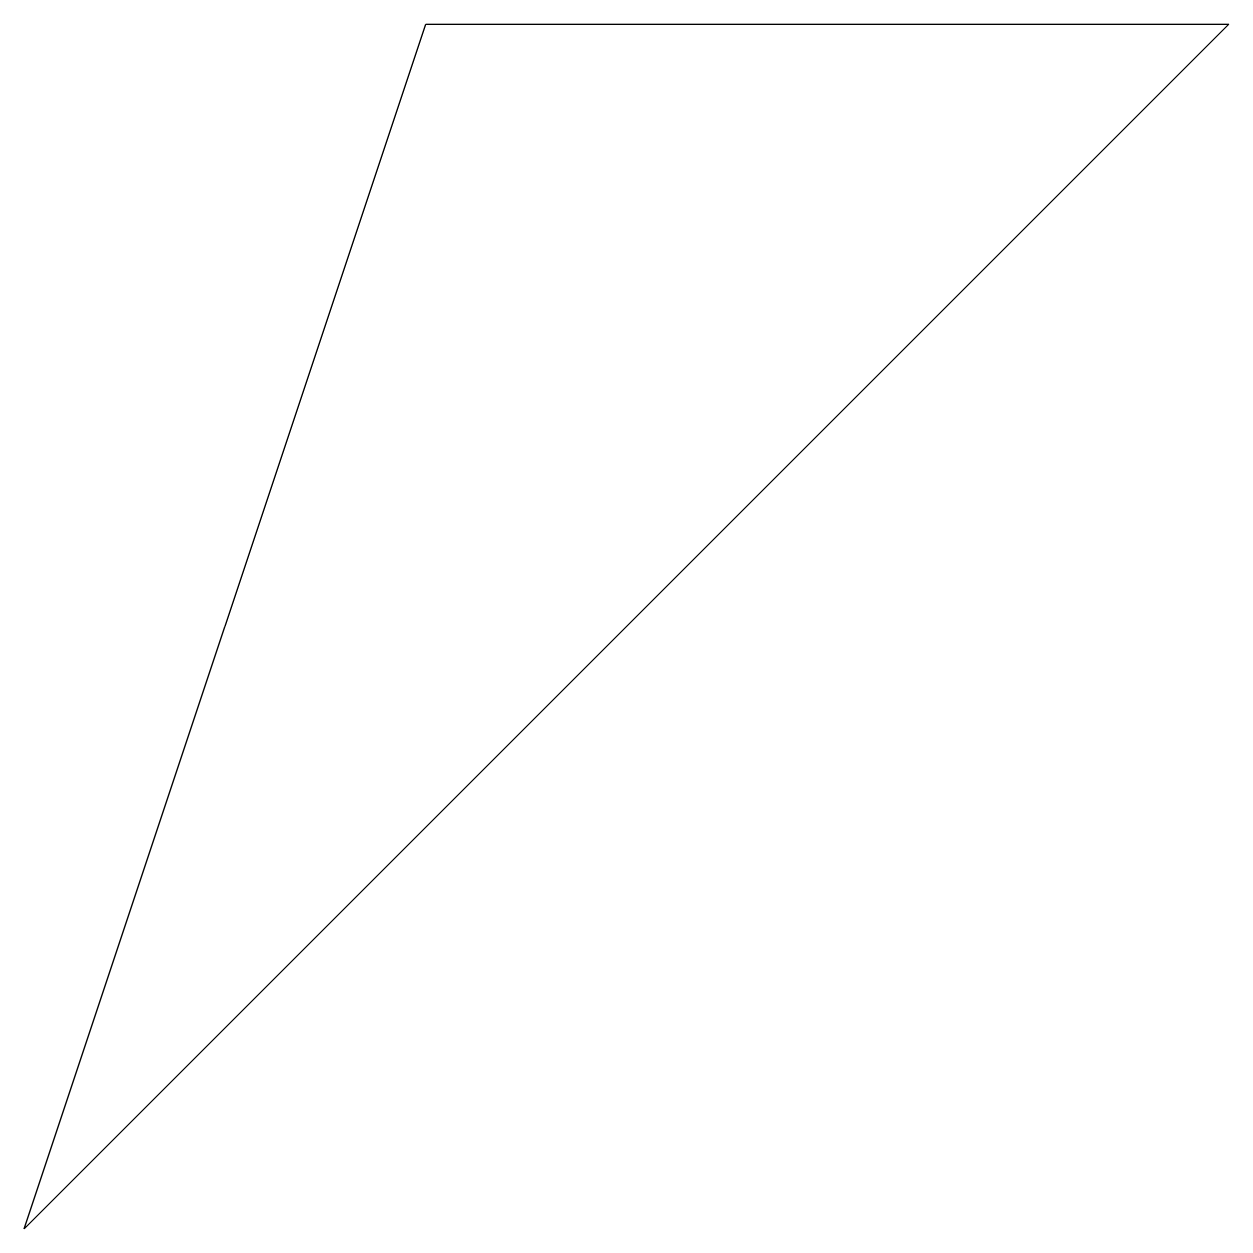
# Model space of a CAD drawing. Header units: millimetres. Extents: x 0.2 to 0.35, y 0.85 to 1.
import ezdxf

# ---------------------------------------------------------------- set-up
doc = ezdxf.new("R2010")
doc.units = ezdxf.units.MM
doc.header["$LTSCALE"] = 0.2
doc.layers.add('TEXT POLY', color=7, linetype='Continuous')

msp = doc.modelspace()

# ---------------------------------------------------------------- linework, layer by layer
at = {"layer": 'TEXT POLY'}
msp.add_lwpolyline([(0.25, 1), (0.35, 1), (0.2, 0.85)], close=True, dxfattribs=at)

doc.saveas('drawing.dxf')
